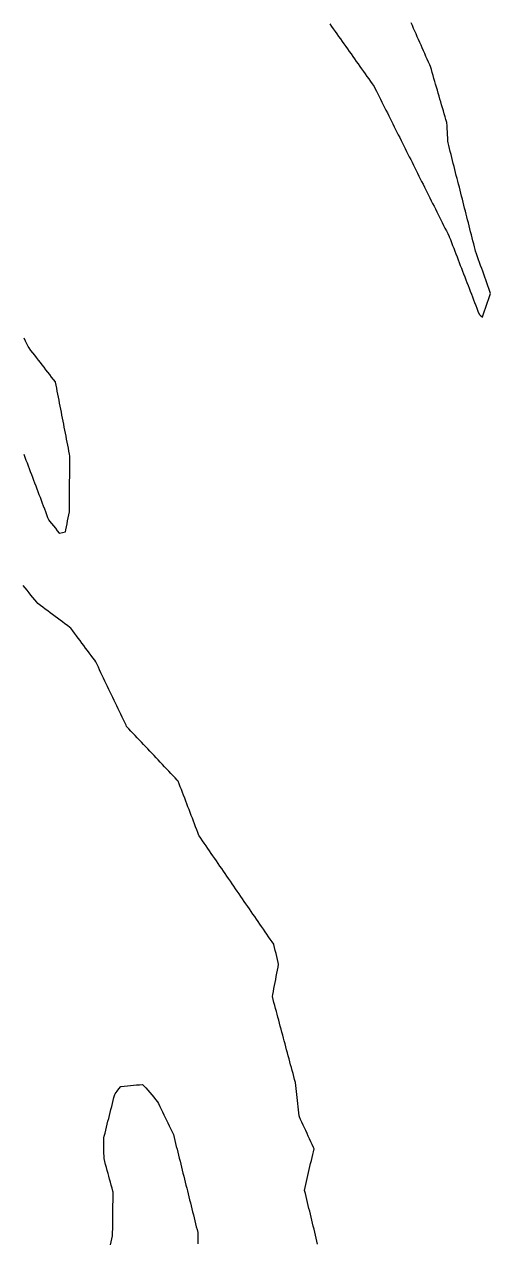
# Model space of a CAD drawing. Header units: millimetres. Extents: x 257 to 2289, y 96 to 1983.
# Drawn here: x 1985.5 to 2137.6, y 639 to 1036.4 of the extents above; entities that cross this region are included whole.
import ezdxf

# ---------------------------------------------------------------- set-up
doc = ezdxf.new("R2010")
doc.units = ezdxf.units.MM
doc.layers.add('ALL_ISLANDS', color=7, linetype='Continuous')
doc.layers.add('OUTLINE_ISLAND_01', color=7, linetype='Continuous')

msp = doc.modelspace()

# ---------------------------------------------------------------- linework, layer by layer
at = {"layer": 'ALL_ISLANDS'}
for points in [[(2085.1405, 1036.5334), (2085.7184, 1035.7173), (2086.2964, 1034.9013), (2086.8744, 1034.0852), (2087.4524, 1033.2692), (2088.0303, 1032.4531), (2088.6083, 1031.637), (2089.1863, 1030.821), (2089.7643, 1030.0049), (2090.3422, 1029.1889), (2090.9202, 1028.3728), (2091.4982, 1027.5568), (2092.0762, 1026.7407), (2092.6541, 1025.9247), (2093.2321, 1025.1086), (2093.8101, 1024.2926), (2094.3881, 1023.4765), (2094.966, 1022.6604), (2095.544, 1021.8444), (2096.122, 1021.0283), (2096.7, 1020.2123), (2097.2779, 1019.3962), (2097.8559, 1018.5802), (2098.4339, 1017.7641), (2099.0119, 1016.9481), (2099.5898, 1016.132), (2099.8956, 1015.5217), (2100.3436, 1014.6277), (2100.7916, 1013.7336), (2101.2396, 1012.8396), (2101.6876, 1011.9455), (2102.1356, 1011.0515), (2102.5836, 1010.1575), (2103.0316, 1009.2634), (2103.4796, 1008.3694), (2103.9276, 1007.4754), (2104.3755, 1006.5813), (2104.8235, 1005.6873), (2105.2715, 1004.7932), (2105.7195, 1003.8992), (2106.1675, 1003.0052), (2106.6155, 1002.1111), (2107.0635, 1001.2171), (2107.5115, 1000.323), (2107.9595, 999.429), (2108.4075, 998.535), (2108.8554, 997.6409), (2109.3034, 996.7469), (2109.7514, 995.8529), (2110.1994, 994.9588), (2110.6474, 994.0648), (2111.0954, 993.1707), (2111.5434, 992.2767), (2111.9914, 991.3827), (2112.4394, 990.4886), (2112.8874, 989.5946), (2113.3353, 988.7005), (2113.7833, 987.8065), (2114.2313, 986.9125), (2114.6793, 986.0184), (2115.1273, 985.1244), (2115.5753, 984.2304), (2116.0233, 983.3363), (2116.4713, 982.4423), (2116.9193, 981.5482), (2117.3673, 980.6542), (2117.8152, 979.7602), (2118.2632, 978.8661), (2118.7112, 977.9721), (2119.1592, 977.078), (2119.6072, 976.184), (2120.0552, 975.29), (2120.5032, 974.3959), (2120.9512, 973.5019), (2121.3992, 972.6078), (2121.8472, 971.7138), (2122.2951, 970.8198), (2122.7431, 969.9257), (2123.1911, 969.0317), (2123.6391, 968.1377), (2124.0871, 967.2436), (2124.1438, 967.0968), (2124.5039, 966.1638), (2124.864, 965.2309), (2125.2242, 964.298), (2125.5843, 963.3651), (2125.9444, 962.4322), (2126.3045, 961.4993), (2126.6646, 960.5664), (2127.0247, 959.6335), (2127.3849, 958.7006), (2127.745, 957.7677), (2128.1051, 956.8348), (2128.4652, 955.9019), (2128.8253, 954.969), (2129.1854, 954.0361), (2129.5456, 953.1031), (2129.9057, 952.1702), (2130.2658, 951.2373), (2130.6259, 950.3044), (2130.986, 949.3715), (2131.3462, 948.4386), (2131.7063, 947.5057), (2132.0664, 946.5728), (2132.4265, 945.6399), (2132.7866, 944.707), (2133.1467, 943.7741), (2133.5069, 942.8412), (2133.867, 941.9083), (2134.2435, 941.5457), (2134.9639, 940.8521), (2135.0246, 941.0275), (2135.3518, 941.9725), (2135.6789, 942.9174), (2136.0061, 943.8624), (2136.3332, 944.8074), (2136.6604, 945.7524), (2136.9875, 946.6973), (2137.3147, 947.6423), (2137.6419, 948.5873), (2137.4011, 949.2639), (2137.0659, 950.206), (2136.7307, 951.1482), (2136.3955, 952.0903), (2136.0603, 953.0324), (2135.7251, 953.9746), (2135.3899, 954.9167), (2135.0547, 955.8589), (2134.7195, 956.801), (2134.3843, 957.7432), (2134.0491, 958.6853), (2133.7139, 959.6275), (2133.3787, 960.5696), (2133.0435, 961.5118), (2132.7083, 962.4539), (2132.5952, 962.8995), (2132.3491, 963.8687), (2132.1031, 964.838), (2131.857, 965.8072), (2131.611, 966.7765), (2131.3649, 967.7457), (2131.1189, 968.715), (2130.8728, 969.6843), (2130.6268, 970.6535), (2130.3807, 971.6228), (2130.1347, 972.592), (2129.8886, 973.5613), (2129.6426, 974.5305), (2129.3965, 975.4998), (2129.1505, 976.4691), (2128.9044, 977.4383), (2128.6584, 978.4076), (2128.4123, 979.3768), (2128.1663, 980.3461), (2127.9202, 981.3153), (2127.6742, 982.2846), (2127.4281, 983.2539), (2127.182, 984.2231), (2126.936, 985.1924), (2126.6899, 986.1616), (2126.4439, 987.1309), (2126.1978, 988.1001), (2125.9518, 989.0694), (2125.7057, 990.0387), (2125.4597, 991.0079), (2125.2136, 991.9772), (2124.9676, 992.9464), (2124.7215, 993.9157), (2124.4755, 994.8849), (2124.2294, 995.8542), (2123.9834, 996.8235), (2123.7373, 997.7927), (2123.705, 998.3341), (2123.6453, 999.3323), (2123.5856, 1000.3305), (2123.5259, 1001.3287), (2123.4662, 1002.3269), (2123.4065, 1003.3251), (2123.3468, 1004.3234), (2123.3382, 1004.3528), (2123.0578, 1005.3127), (2122.7775, 1006.2726), (2122.4972, 1007.2325), (2122.2169, 1008.1924), (2121.9366, 1009.1523), (2121.6563, 1010.1122), (2121.3759, 1011.0721), (2121.0956, 1012.032), (2120.8153, 1012.992), (2120.535, 1013.9519), (2120.2547, 1014.9118), (2119.9744, 1015.8717), (2119.694, 1016.8316), (2119.4137, 1017.7915), (2119.1334, 1018.7514), (2118.8531, 1019.7113), (2118.5728, 1020.6712), (2118.2925, 1021.6311), (2118.0121, 1022.591), (2117.7496, 1023.1849), (2117.3453, 1024.0995), (2116.941, 1025.0141), (2116.5367, 1025.9287), (2116.1324, 1026.8433), (2115.728, 1027.758), (2115.3237, 1028.6726), (2114.9194, 1029.5872), (2114.5151, 1030.5018), (2114.1108, 1031.4164), (2113.7065, 1032.3311), (2113.3021, 1033.2457), (2112.8978, 1034.1603), (2112.4935, 1035.0749), (2112.0892, 1035.9895), (2111.6849, 1036.9041)], [(1985.2803, 896.1666), (1985.6338, 895.2312), (1985.9874, 894.2958), (1986.3409, 893.3604), (1986.6944, 892.4249), (1987.048, 891.4895), (1987.4015, 890.5541), (1987.755, 889.6187), (1988.1086, 888.6833), (1988.4621, 887.7478), (1988.8156, 886.8124), (1989.1692, 885.877), (1989.5227, 884.9416), (1989.8762, 884.0061), (1990.2298, 883.0707), (1990.5833, 882.1353), (1990.9368, 881.1999), (1991.2904, 880.2645), (1991.6439, 879.329), (1991.9974, 878.3936), (1992.351, 877.4582), (1992.7045, 876.5228), (1993.058, 875.5873), (1993.4116, 874.6519), (1993.6783, 874.3299), (1994.3163, 873.5598), (1994.9543, 872.7898), (1995.5922, 872.0197), (1996.2302, 871.2496), (1996.8682, 870.4796), (1996.9077, 870.4871), (1997.8901, 870.6743), (1998.8724, 870.8615), (1999.0088, 871.5552), (1999.2017, 872.5365), (1999.3945, 873.5177), (1999.5874, 874.4989), (1999.7803, 875.4801), (1999.9732, 876.4613), (2000.1661, 877.4426), (2000.1672, 877.5617), (2000.1764, 878.5616), (2000.1856, 879.5616), (2000.1947, 880.5616), (2000.2039, 881.5615), (2000.2131, 882.5615), (2000.2223, 883.5614), (2000.2315, 884.5614), (2000.2407, 885.5613), (2000.2498, 886.5613), (2000.259, 887.5613), (2000.2682, 888.5612), (2000.2774, 889.5612), (2000.2866, 890.5611), (2000.2958, 891.5611), (2000.3049, 892.5611), (2000.3141, 893.561), (2000.3233, 894.561), (2000.3325, 895.5609), (2000.2148, 896.167), (2000.0243, 897.1487), (1999.8337, 898.1303), (1999.6431, 899.112), (1999.4525, 900.0937), (1999.2619, 901.0754), (1999.0714, 902.057), (1998.8808, 903.0387), (1998.6902, 904.0204), (1998.4996, 905.002), (1998.3091, 905.9837), (1998.1185, 906.9654), (1997.9279, 907.9471), (1997.7373, 908.9287), (1997.5468, 909.9104), (1997.3562, 910.8921), (1997.1656, 911.8738), (1996.975, 912.8554), (1996.7845, 913.8371), (1996.5939, 914.8188), (1996.4033, 915.8004), (1996.2127, 916.7821), (1996.0222, 917.7638), (1995.8316, 918.7455), (1995.641, 919.7271), (1995.5949, 919.7866), (1994.9821, 920.5768), (1994.3692, 921.3671), (1993.7564, 922.1573), (1993.1436, 922.9475), (1992.5308, 923.7377), (1991.9179, 924.5279), (1991.3051, 925.3181), (1990.6923, 926.1084), (1990.0795, 926.8986), (1989.4666, 927.6888), (1988.8538, 928.479), (1988.241, 929.2692), (1987.6282, 930.0595), (1987.0153, 930.8497), (1986.7696, 931.3251), (1986.3104, 932.2135), (1985.8512, 933.1018), (1985.392, 933.9901)], [(2081.1751, 638.5635), (2080.9396, 639.5353), (2080.7041, 640.5072), (2080.4686, 641.4791), (2080.2331, 642.451), (2079.9976, 643.4228), (2079.7621, 644.3947), (2079.5266, 645.3666), (2079.2911, 646.3385), (2079.0556, 647.3103), (2078.8201, 648.2822), (2078.5846, 649.2541), (2078.3491, 650.226), (2078.1136, 651.1978), (2077.8781, 652.1697), (2077.6426, 653.1416), (2077.4071, 654.1135), (2077.1716, 655.0854), (2076.9361, 656.0572), (2077.1497, 657.0052), (2077.3695, 657.9808), (2077.5893, 658.9563), (2077.809, 659.9319), (2078.0288, 660.9074), (2078.2486, 661.883), (2078.4684, 662.8585), (2078.6882, 663.8341), (2078.908, 664.8096), (2079.1277, 665.7852), (2079.3475, 666.7607), (2079.5673, 667.7363), (2079.7871, 668.7118), (2080.0069, 669.6874), (2079.8062, 670.1241), (2079.3889, 671.0329), (2078.9715, 671.9416), (2078.5541, 672.8503), (2078.1367, 673.7591), (2077.7194, 674.6678), (2077.302, 675.5766), (2076.8846, 676.4853), (2076.4673, 677.394), (2076.0499, 678.3028), (2075.6325, 679.2115), (2075.2151, 680.1202), (2075.1829, 680.3967), (2075.0672, 681.39), (2074.9515, 682.3833), (2074.8358, 683.3766), (2074.7201, 684.3699), (2074.6044, 685.3632), (2074.4887, 686.3564), (2074.373, 687.3497), (2074.2573, 688.343), (2074.1416, 689.3363), (2074.0259, 690.3296), (2073.9102, 691.3229), (2073.6608, 692.2546), (2073.4022, 693.2206), (2073.1436, 694.1866), (2072.8851, 695.1526), (2072.6265, 696.1186), (2072.3679, 697.0846), (2072.1094, 698.0506), (2071.8508, 699.0166), (2071.5922, 699.9826), (2071.3337, 700.9486), (2071.0751, 701.9146), (2070.8165, 702.8806), (2070.558, 703.8466), (2070.2994, 704.8126), (2070.0408, 705.7786), (2069.7823, 706.7446), (2069.5237, 707.7105), (2069.2651, 708.6765), (2069.0066, 709.6425), (2068.748, 710.6085), (2068.4894, 711.5745), (2068.2309, 712.5405), (2067.9723, 713.5065), (2067.7137, 714.4725), (2067.4552, 715.4385), (2067.1966, 716.4045), (2066.938, 717.3705), (2066.6795, 718.3365), (2066.4209, 719.3025), (2066.5576, 720.0054), (2066.7484, 720.987), (2066.9392, 721.9686), (2067.13, 722.9503), (2067.3208, 723.9319), (2067.5116, 724.9135), (2067.7024, 725.8952), (2067.8932, 726.8768), (2068.084, 727.8584), (2068.2749, 728.84), (2068.4657, 729.8217), (2068.3118, 730.46), (2068.0774, 731.4321), (2067.843, 732.4042), (2067.6086, 733.3764), (2067.3742, 734.3485), (2067.1398, 735.3207), (2066.9055, 736.2928), (2066.8754, 736.3365), (2066.3084, 737.1602), (2065.7414, 737.9839), (2065.1744, 738.8077), (2064.6074, 739.6314), (2064.0404, 740.4551), (2063.4734, 741.2788), (2062.9065, 742.1025), (2062.3395, 742.9263), (2061.7725, 743.75), (2061.2055, 744.5737), (2060.6385, 745.3974), (2060.0715, 746.2212), (2059.5045, 747.0449), (2058.9375, 747.8686), (2058.3705, 748.6923), (2057.8035, 749.516), (2057.2365, 750.3398), (2056.6695, 751.1635), (2056.1025, 751.9872), (2055.5355, 752.8109), (2054.9685, 753.6347), (2054.4016, 754.4584), (2053.8346, 755.2821), (2053.2676, 756.1058), (2052.7006, 756.9295), (2052.1336, 757.7533), (2051.5666, 758.577), (2050.9996, 759.4007), (2050.4326, 760.2244), (2049.8656, 761.0482), (2049.2986, 761.8719), (2048.7316, 762.6956), (2048.1646, 763.5193), (2047.5976, 764.343), (2047.0306, 765.1668), (2046.4636, 765.9905), (2045.8967, 766.8142), (2045.3297, 767.6379), (2044.7627, 768.4617), (2044.1957, 769.2854), (2043.6287, 770.1091), (2043.0617, 770.9328), (2042.4947, 771.7565), (2042.454, 771.8625), (2042.0955, 772.796), (2041.737, 773.7295), (2041.3785, 774.6631), (2041.02, 775.5966), (2040.6615, 776.5301), (2040.303, 777.4636), (2039.9445, 778.3972), (2039.586, 779.3307), (2039.2275, 780.2642), (2038.869, 781.1978), (2038.5105, 782.1313), (2038.152, 783.0648), (2037.7935, 783.9983), (2037.435, 784.9319), (2037.0765, 785.8654), (2036.718, 786.7989), (2036.3595, 787.7325), (2036.001, 788.666), (2035.6425, 789.5995), (2035.3411, 789.9184), (2034.6542, 790.6451), (2033.9672, 791.3718), (2033.2803, 792.0986), (2032.5934, 792.8253), (2031.9065, 793.552), (2031.2195, 794.2788), (2030.5326, 795.0055), (2029.8457, 795.7322), (2029.1588, 796.459), (2028.4718, 797.1857), (2027.7849, 797.9124), (2027.098, 798.6391), (2026.4111, 799.3659), (2025.7241, 800.0926), (2025.0372, 800.8193), (2024.3503, 801.5461), (2023.6634, 802.2728), (2022.9765, 802.9995), (2022.2895, 803.7262), (2021.6026, 804.453), (2020.9157, 805.1797), (2020.2288, 805.9064), (2019.5418, 806.6332), (2018.8549, 807.3599), (2018.6615, 807.7653), (2018.2309, 808.6679), (2017.8003, 809.5704), (2017.3696, 810.4729), (2016.939, 811.3755), (2016.5084, 812.278), (2016.0778, 813.1806), (2015.6472, 814.0831), (2015.2166, 814.9856), (2014.786, 815.8882), (2014.3554, 816.7907), (2013.9248, 817.6933), (2013.4942, 818.5958), (2013.0636, 819.4983), (2012.633, 820.4009), (2012.2024, 821.3034), (2011.7717, 822.206), (2011.3411, 823.1085), (2010.9105, 824.011), (2010.4799, 824.9136), (2010.0493, 825.8161), (2009.6187, 826.7187), (2009.1881, 827.6212), (2008.7575, 828.5237), (2008.4254, 828.9701), (2007.8285, 829.7723), (2007.2315, 830.5746), (2006.6346, 831.3769), (2006.0376, 832.1792), (2005.4407, 832.9815), (2004.8438, 833.7838), (2004.2468, 834.586), (2003.6499, 835.3883), (2003.0529, 836.1906), (2002.456, 836.9929), (2001.859, 837.7952), (2001.2621, 838.5975), (2000.6652, 839.3998), (2000.3067, 839.6695), (1999.5077, 840.2707), (1998.7086, 840.872), (1997.9096, 841.4733), (1997.1105, 842.0745), (1996.3115, 842.6758), (1995.5124, 843.2771), (1994.7134, 843.8783), (1993.9143, 844.4796), (1993.1153, 845.0809), (1992.3162, 845.6821), (1991.5172, 846.2834), (1990.7182, 846.8847), (1989.9191, 847.486), (1989.5478, 847.9356), (1988.9111, 848.7068), (1988.2744, 849.4779), (1987.6377, 850.249), (1987.001, 851.0201), (1986.3644, 851.7912), (1985.7277, 852.5623), (1985.091, 853.3335)], [(2013.6139, 638.3064), (2013.8349, 639.2817), (2014.0559, 640.2569), (2014.2769, 641.2322), (2014.2796, 641.4702), (2014.291, 642.4701), (2014.3023, 643.4701), (2014.3136, 644.47), (2014.325, 645.4699), (2014.3363, 646.4699), (2014.3477, 647.4698), (2014.359, 648.4698), (2014.3703, 649.4697), (2014.3817, 650.4696), (2014.393, 651.4696), (2014.4044, 652.4695), (2014.4157, 653.4694), (2014.427, 654.4694), (2014.4384, 655.4693), (2014.3383, 655.8407), (2014.0782, 656.8062), (2013.8181, 657.7718), (2013.5579, 658.7374), (2013.2978, 659.703), (2013.0377, 660.6685), (2012.7776, 661.6341), (2012.5174, 662.5997), (2012.2573, 663.5653), (2011.9972, 664.5308), (2011.7371, 665.4964), (2011.4769, 666.462), (2011.471, 667.25), (2011.4634, 668.25), (2011.4558, 669.2499), (2011.4482, 670.2499), (2011.4406, 671.2499), (2011.433, 672.2499), (2011.4254, 673.2498), (2011.5537, 673.7625), (2011.7965, 674.7326), (2012.0394, 675.7027), (2012.2822, 676.6727), (2012.525, 677.6428), (2012.7678, 678.6129), (2013.0106, 679.5829), (2013.2535, 680.553), (2013.4963, 681.5231), (2013.7391, 682.4932), (2013.9819, 683.4632), (2014.2247, 684.4333), (2014.4676, 685.4034), (2014.7104, 686.3734), (2014.9532, 687.3435), (2015.1484, 687.6029), (2015.7497, 688.4019), (2016.351, 689.2009), (2016.9523, 690), (2017.0929, 690.0127), (2018.0888, 690.103), (2019.0847, 690.1933), (2020.0807, 690.2835), (2021.0766, 690.3738), (2022.0725, 690.4641), (2023.0684, 690.5543), (2024.0643, 690.6446), (2024.4158, 690.2357), (2025.0677, 689.4774), (2025.7195, 688.7191), (2026.3714, 687.9607), (2027.0233, 687.2024), (2027.6751, 686.4441), (2028.327, 685.6857), (2028.9789, 684.9274), (2029.2502, 684.3699), (2029.6879, 683.4708), (2030.1256, 682.5716), (2030.5632, 681.6725), (2031.0009, 680.7734), (2031.4386, 679.8742), (2031.8762, 678.9751), (2032.3139, 678.0759), (2032.7516, 677.1768), (2033.1892, 676.2777), (2033.6269, 675.3785), (2034.0646, 674.4794), (2034.1025, 674.3272), (2034.3442, 673.3568), (2034.5859, 672.3865), (2034.8275, 671.4161), (2035.0692, 670.4457), (2035.3109, 669.4754), (2035.5526, 668.505), (2035.7942, 667.5347), (2036.0359, 666.5643), (2036.2776, 665.594), (2036.5193, 664.6236), (2036.7609, 663.6532), (2037.0026, 662.6829), (2037.2443, 661.7125), (2037.486, 660.7422), (2037.7276, 659.7718), (2037.9693, 658.8015), (2038.211, 657.8311), (2038.4527, 656.8607), (2038.6944, 655.8904), (2038.936, 654.92), (2039.1777, 653.9497), (2039.4194, 652.9793), (2039.6611, 652.009), (2039.9027, 651.0386), (2040.1444, 650.0683), (2040.3861, 649.0979), (2040.6278, 648.1275), (2040.8694, 647.1572), (2041.1111, 646.1868), (2041.3528, 645.2165), (2041.5945, 644.2461), (2041.8362, 643.2758), (2042.0778, 642.3054), (2042.0726, 641.6456), (2042.0648, 640.6456), (2042.0569, 639.6456), (2042.0491, 638.6457)]]:
    msp.add_lwpolyline(points, dxfattribs=at)
at = {"layer": 'OUTLINE_ISLAND_01'}
for points in [[(2085.1405, 1036.5334), (2085.7184, 1035.7173), (2086.2964, 1034.9013), (2086.8744, 1034.0852), (2087.4524, 1033.2692), (2088.0303, 1032.4531), (2088.6083, 1031.637), (2089.1863, 1030.821), (2089.7643, 1030.0049), (2090.3422, 1029.1889), (2090.9202, 1028.3728), (2091.4982, 1027.5568), (2092.0762, 1026.7407), (2092.6541, 1025.9247), (2093.2321, 1025.1086), (2093.8101, 1024.2926), (2094.3881, 1023.4765), (2094.966, 1022.6604), (2095.544, 1021.8444), (2096.122, 1021.0283), (2096.7, 1020.2123), (2097.2779, 1019.3962), (2097.8559, 1018.5802), (2098.4339, 1017.7641), (2099.0119, 1016.9481), (2099.5898, 1016.132), (2099.8956, 1015.5217), (2100.3436, 1014.6277), (2100.7916, 1013.7336), (2101.2396, 1012.8396), (2101.6876, 1011.9455), (2102.1356, 1011.0515), (2102.5836, 1010.1575), (2103.0316, 1009.2634), (2103.4796, 1008.3694), (2103.9276, 1007.4754), (2104.3755, 1006.5813), (2104.8235, 1005.6873), (2105.2715, 1004.7932), (2105.7195, 1003.8992), (2106.1675, 1003.0052), (2106.6155, 1002.1111), (2107.0635, 1001.2171), (2107.5115, 1000.323), (2107.9595, 999.429), (2108.4075, 998.535), (2108.8554, 997.6409), (2109.3034, 996.7469), (2109.7514, 995.8529), (2110.1994, 994.9588), (2110.6474, 994.0648), (2111.0954, 993.1707), (2111.5434, 992.2767), (2111.9914, 991.3827), (2112.4394, 990.4886), (2112.8874, 989.5946), (2113.3353, 988.7005), (2113.7833, 987.8065), (2114.2313, 986.9125), (2114.6793, 986.0184), (2115.1273, 985.1244), (2115.5753, 984.2304), (2116.0233, 983.3363), (2116.4713, 982.4423), (2116.9193, 981.5482), (2117.3673, 980.6542), (2117.8152, 979.7602), (2118.2632, 978.8661), (2118.7112, 977.9721), (2119.1592, 977.078), (2119.6072, 976.184), (2120.0552, 975.29), (2120.5032, 974.3959), (2120.9512, 973.5019), (2121.3992, 972.6078), (2121.8472, 971.7138), (2122.2951, 970.8198), (2122.7431, 969.9257), (2123.1911, 969.0317), (2123.6391, 968.1377), (2124.0871, 967.2436), (2124.1438, 967.0968), (2124.5039, 966.1638), (2124.864, 965.2309), (2125.2242, 964.298), (2125.5843, 963.3651), (2125.9444, 962.4322), (2126.3045, 961.4993), (2126.6646, 960.5664), (2127.0247, 959.6335), (2127.3849, 958.7006), (2127.745, 957.7677), (2128.1051, 956.8348), (2128.4652, 955.9019), (2128.8253, 954.969), (2129.1854, 954.0361), (2129.5456, 953.1031), (2129.9057, 952.1702), (2130.2658, 951.2373), (2130.6259, 950.3044), (2130.986, 949.3715), (2131.3462, 948.4386), (2131.7063, 947.5057), (2132.0664, 946.5728), (2132.4265, 945.6399), (2132.7866, 944.707), (2133.1467, 943.7741), (2133.5069, 942.8412), (2133.867, 941.9083), (2134.2435, 941.5457), (2134.9639, 940.8521), (2135.0246, 941.0275), (2135.3518, 941.9725), (2135.6789, 942.9174), (2136.0061, 943.8624), (2136.3332, 944.8074), (2136.6604, 945.7524), (2136.9875, 946.6973), (2137.3147, 947.6423), (2137.6419, 948.5873), (2137.4011, 949.2639), (2137.0659, 950.206), (2136.7307, 951.1482), (2136.3955, 952.0903), (2136.0603, 953.0324), (2135.7251, 953.9746), (2135.3899, 954.9167), (2135.0547, 955.8589), (2134.7195, 956.801), (2134.3843, 957.7432), (2134.0491, 958.6853), (2133.7139, 959.6275), (2133.3787, 960.5696), (2133.0435, 961.5118), (2132.7083, 962.4539), (2132.5952, 962.8995), (2132.3491, 963.8687), (2132.1031, 964.838), (2131.857, 965.8072), (2131.611, 966.7765), (2131.3649, 967.7457), (2131.1189, 968.715), (2130.8728, 969.6843), (2130.6268, 970.6535), (2130.3807, 971.6228), (2130.1347, 972.592), (2129.8886, 973.5613), (2129.6426, 974.5305), (2129.3965, 975.4998), (2129.1505, 976.4691), (2128.9044, 977.4383), (2128.6584, 978.4076), (2128.4123, 979.3768), (2128.1663, 980.3461), (2127.9202, 981.3153), (2127.6742, 982.2846), (2127.4281, 983.2539), (2127.182, 984.2231), (2126.936, 985.1924), (2126.6899, 986.1616), (2126.4439, 987.1309), (2126.1978, 988.1001), (2125.9518, 989.0694), (2125.7057, 990.0387), (2125.4597, 991.0079), (2125.2136, 991.9772), (2124.9676, 992.9464), (2124.7215, 993.9157), (2124.4755, 994.8849), (2124.2294, 995.8542), (2123.9834, 996.8235), (2123.7373, 997.7927), (2123.705, 998.3341), (2123.6453, 999.3323), (2123.5856, 1000.3305), (2123.5259, 1001.3287), (2123.4662, 1002.3269), (2123.4065, 1003.3251), (2123.3468, 1004.3234), (2123.3382, 1004.3528), (2123.0578, 1005.3127), (2122.7775, 1006.2726), (2122.4972, 1007.2325), (2122.2169, 1008.1924), (2121.9366, 1009.1523), (2121.6563, 1010.1122), (2121.3759, 1011.0721), (2121.0956, 1012.032), (2120.8153, 1012.992), (2120.535, 1013.9519), (2120.2547, 1014.9118), (2119.9744, 1015.8717), (2119.694, 1016.8316), (2119.4137, 1017.7915), (2119.1334, 1018.7514), (2118.8531, 1019.7113), (2118.5728, 1020.6712), (2118.2925, 1021.6311), (2118.0121, 1022.591), (2117.7496, 1023.1849), (2117.3453, 1024.0995), (2116.941, 1025.0141), (2116.5367, 1025.9287), (2116.1324, 1026.8433), (2115.728, 1027.758), (2115.3237, 1028.6726), (2114.9194, 1029.5872), (2114.5151, 1030.5018), (2114.1108, 1031.4164), (2113.7065, 1032.3311), (2113.3021, 1033.2457), (2112.8978, 1034.1603), (2112.4935, 1035.0749), (2112.0892, 1035.9895), (2111.6849, 1036.9041)], [(1985.2803, 896.1666), (1985.6338, 895.2312), (1985.9874, 894.2958), (1986.3409, 893.3604), (1986.6944, 892.4249), (1987.048, 891.4895), (1987.4015, 890.5541), (1987.755, 889.6187), (1988.1086, 888.6833), (1988.4621, 887.7478), (1988.8156, 886.8124), (1989.1692, 885.877), (1989.5227, 884.9416), (1989.8762, 884.0061), (1990.2298, 883.0707), (1990.5833, 882.1353), (1990.9368, 881.1999), (1991.2904, 880.2645), (1991.6439, 879.329), (1991.9974, 878.3936), (1992.351, 877.4582), (1992.7045, 876.5228), (1993.058, 875.5873), (1993.4116, 874.6519), (1993.6783, 874.3299), (1994.3163, 873.5598), (1994.9543, 872.7898), (1995.5922, 872.0197), (1996.2302, 871.2496), (1996.8682, 870.4796), (1996.9077, 870.4871), (1997.8901, 870.6743), (1998.8724, 870.8615), (1999.0088, 871.5552), (1999.2017, 872.5365), (1999.3945, 873.5177), (1999.5874, 874.4989), (1999.7803, 875.4801), (1999.9732, 876.4613), (2000.1661, 877.4426), (2000.1672, 877.5617), (2000.1764, 878.5616), (2000.1856, 879.5616), (2000.1947, 880.5616), (2000.2039, 881.5615), (2000.2131, 882.5615), (2000.2223, 883.5614), (2000.2315, 884.5614), (2000.2407, 885.5613), (2000.2498, 886.5613), (2000.259, 887.5613), (2000.2682, 888.5612), (2000.2774, 889.5612), (2000.2866, 890.5611), (2000.2958, 891.5611), (2000.3049, 892.5611), (2000.3141, 893.561), (2000.3233, 894.561), (2000.3325, 895.5609), (2000.2148, 896.167), (2000.0243, 897.1487), (1999.8337, 898.1303), (1999.6431, 899.112), (1999.4525, 900.0937), (1999.2619, 901.0754), (1999.0714, 902.057), (1998.8808, 903.0387), (1998.6902, 904.0204), (1998.4996, 905.002), (1998.3091, 905.9837), (1998.1185, 906.9654), (1997.9279, 907.9471), (1997.7373, 908.9287), (1997.5468, 909.9104), (1997.3562, 910.8921), (1997.1656, 911.8738), (1996.975, 912.8554), (1996.7845, 913.8371), (1996.5939, 914.8188), (1996.4033, 915.8004), (1996.2127, 916.7821), (1996.0222, 917.7638), (1995.8316, 918.7455), (1995.641, 919.7271), (1995.5949, 919.7866), (1994.9821, 920.5768), (1994.3692, 921.3671), (1993.7564, 922.1573), (1993.1436, 922.9475), (1992.5308, 923.7377), (1991.9179, 924.5279), (1991.3051, 925.3181), (1990.6923, 926.1084), (1990.0795, 926.8986), (1989.4666, 927.6888), (1988.8538, 928.479), (1988.241, 929.2692), (1987.6282, 930.0595), (1987.0153, 930.8497), (1986.7696, 931.3251), (1986.3104, 932.2135), (1985.8512, 933.1018), (1985.392, 933.9901)], [(2081.1751, 638.5635), (2080.9396, 639.5353), (2080.7041, 640.5072), (2080.4686, 641.4791), (2080.2331, 642.451), (2079.9976, 643.4228), (2079.7621, 644.3947), (2079.5266, 645.3666), (2079.2911, 646.3385), (2079.0556, 647.3103), (2078.8201, 648.2822), (2078.5846, 649.2541), (2078.3491, 650.226), (2078.1136, 651.1978), (2077.8781, 652.1697), (2077.6426, 653.1416), (2077.4071, 654.1135), (2077.1716, 655.0854), (2076.9361, 656.0572), (2077.1497, 657.0052), (2077.3695, 657.9808), (2077.5893, 658.9563), (2077.809, 659.9319), (2078.0288, 660.9074), (2078.2486, 661.883), (2078.4684, 662.8585), (2078.6882, 663.8341), (2078.908, 664.8096), (2079.1277, 665.7852), (2079.3475, 666.7607), (2079.5673, 667.7363), (2079.7871, 668.7118), (2080.0069, 669.6874), (2079.8062, 670.1241), (2079.3889, 671.0329), (2078.9715, 671.9416), (2078.5541, 672.8503), (2078.1367, 673.7591), (2077.7194, 674.6678), (2077.302, 675.5766), (2076.8846, 676.4853), (2076.4673, 677.394), (2076.0499, 678.3028), (2075.6325, 679.2115), (2075.2151, 680.1202), (2075.1829, 680.3967), (2075.0672, 681.39), (2074.9515, 682.3833), (2074.8358, 683.3766), (2074.7201, 684.3699), (2074.6044, 685.3632), (2074.4887, 686.3564), (2074.373, 687.3497), (2074.2573, 688.343), (2074.1416, 689.3363), (2074.0259, 690.3296), (2073.9102, 691.3229), (2073.6608, 692.2546), (2073.4022, 693.2206), (2073.1436, 694.1866), (2072.8851, 695.1526), (2072.6265, 696.1186), (2072.3679, 697.0846), (2072.1094, 698.0506), (2071.8508, 699.0166), (2071.5922, 699.9826), (2071.3337, 700.9486), (2071.0751, 701.9146), (2070.8165, 702.8806), (2070.558, 703.8466), (2070.2994, 704.8126), (2070.0408, 705.7786), (2069.7823, 706.7446), (2069.5237, 707.7105), (2069.2651, 708.6765), (2069.0066, 709.6425), (2068.748, 710.6085), (2068.4894, 711.5745), (2068.2309, 712.5405), (2067.9723, 713.5065), (2067.7137, 714.4725), (2067.4552, 715.4385), (2067.1966, 716.4045), (2066.938, 717.3705), (2066.6795, 718.3365), (2066.4209, 719.3025), (2066.5576, 720.0054), (2066.7484, 720.987), (2066.9392, 721.9686), (2067.13, 722.9503), (2067.3208, 723.9319), (2067.5116, 724.9135), (2067.7024, 725.8952), (2067.8932, 726.8768), (2068.084, 727.8584), (2068.2749, 728.84), (2068.4657, 729.8217), (2068.3118, 730.46), (2068.0774, 731.4321), (2067.843, 732.4042), (2067.6086, 733.3764), (2067.3742, 734.3485), (2067.1398, 735.3207), (2066.9055, 736.2928), (2066.8754, 736.3365), (2066.3084, 737.1602), (2065.7414, 737.9839), (2065.1744, 738.8077), (2064.6074, 739.6314), (2064.0404, 740.4551), (2063.4734, 741.2788), (2062.9065, 742.1025), (2062.3395, 742.9263), (2061.7725, 743.75), (2061.2055, 744.5737), (2060.6385, 745.3974), (2060.0715, 746.2212), (2059.5045, 747.0449), (2058.9375, 747.8686), (2058.3705, 748.6923), (2057.8035, 749.516), (2057.2365, 750.3398), (2056.6695, 751.1635), (2056.1025, 751.9872), (2055.5355, 752.8109), (2054.9685, 753.6347), (2054.4016, 754.4584), (2053.8346, 755.2821), (2053.2676, 756.1058), (2052.7006, 756.9295), (2052.1336, 757.7533), (2051.5666, 758.577), (2050.9996, 759.4007), (2050.4326, 760.2244), (2049.8656, 761.0482), (2049.2986, 761.8719), (2048.7316, 762.6956), (2048.1646, 763.5193), (2047.5976, 764.343), (2047.0306, 765.1668), (2046.4636, 765.9905), (2045.8967, 766.8142), (2045.3297, 767.6379), (2044.7627, 768.4617), (2044.1957, 769.2854), (2043.6287, 770.1091), (2043.0617, 770.9328), (2042.4947, 771.7565), (2042.454, 771.8625), (2042.0955, 772.796), (2041.737, 773.7295), (2041.3785, 774.6631), (2041.02, 775.5966), (2040.6615, 776.5301), (2040.303, 777.4636), (2039.9445, 778.3972), (2039.586, 779.3307), (2039.2275, 780.2642), (2038.869, 781.1978), (2038.5105, 782.1313), (2038.152, 783.0648), (2037.7935, 783.9983), (2037.435, 784.9319), (2037.0765, 785.8654), (2036.718, 786.7989), (2036.3595, 787.7325), (2036.001, 788.666), (2035.6425, 789.5995), (2035.3411, 789.9184), (2034.6542, 790.6451), (2033.9672, 791.3718), (2033.2803, 792.0986), (2032.5934, 792.8253), (2031.9065, 793.552), (2031.2195, 794.2788), (2030.5326, 795.0055), (2029.8457, 795.7322), (2029.1588, 796.459), (2028.4718, 797.1857), (2027.7849, 797.9124), (2027.098, 798.6391), (2026.4111, 799.3659), (2025.7241, 800.0926), (2025.0372, 800.8193), (2024.3503, 801.5461), (2023.6634, 802.2728), (2022.9765, 802.9995), (2022.2895, 803.7262), (2021.6026, 804.453), (2020.9157, 805.1797), (2020.2288, 805.9064), (2019.5418, 806.6332), (2018.8549, 807.3599), (2018.6615, 807.7653), (2018.2309, 808.6679), (2017.8003, 809.5704), (2017.3696, 810.4729), (2016.939, 811.3755), (2016.5084, 812.278), (2016.0778, 813.1806), (2015.6472, 814.0831), (2015.2166, 814.9856), (2014.786, 815.8882), (2014.3554, 816.7907), (2013.9248, 817.6933), (2013.4942, 818.5958), (2013.0636, 819.4983), (2012.633, 820.4009), (2012.2024, 821.3034), (2011.7717, 822.206), (2011.3411, 823.1085), (2010.9105, 824.011), (2010.4799, 824.9136), (2010.0493, 825.8161), (2009.6187, 826.7187), (2009.1881, 827.6212), (2008.7575, 828.5237), (2008.4254, 828.9701), (2007.8285, 829.7723), (2007.2315, 830.5746), (2006.6346, 831.3769), (2006.0376, 832.1792), (2005.4407, 832.9815), (2004.8438, 833.7838), (2004.2468, 834.586), (2003.6499, 835.3883), (2003.0529, 836.1906), (2002.456, 836.9929), (2001.859, 837.7952), (2001.2621, 838.5975), (2000.6652, 839.3998), (2000.3067, 839.6695), (1999.5077, 840.2707), (1998.7086, 840.872), (1997.9096, 841.4733), (1997.1105, 842.0745), (1996.3115, 842.6758), (1995.5124, 843.2771), (1994.7134, 843.8783), (1993.9143, 844.4796), (1993.1153, 845.0809), (1992.3162, 845.6821), (1991.5172, 846.2834), (1990.7182, 846.8847), (1989.9191, 847.486), (1989.5478, 847.9356), (1988.9111, 848.7068), (1988.2744, 849.4779), (1987.6377, 850.249), (1987.001, 851.0201), (1986.3644, 851.7912), (1985.7277, 852.5623), (1985.091, 853.3335)], [(2013.6139, 638.3064), (2013.8349, 639.2817), (2014.0559, 640.2569), (2014.2769, 641.2322), (2014.2796, 641.4702), (2014.291, 642.4701), (2014.3023, 643.4701), (2014.3136, 644.47), (2014.325, 645.4699), (2014.3363, 646.4699), (2014.3477, 647.4698), (2014.359, 648.4698), (2014.3703, 649.4697), (2014.3817, 650.4696), (2014.393, 651.4696), (2014.4044, 652.4695), (2014.4157, 653.4694), (2014.427, 654.4694), (2014.4384, 655.4693), (2014.3383, 655.8407), (2014.0782, 656.8062), (2013.8181, 657.7718), (2013.5579, 658.7374), (2013.2978, 659.703), (2013.0377, 660.6685), (2012.7776, 661.6341), (2012.5174, 662.5997), (2012.2573, 663.5653), (2011.9972, 664.5308), (2011.7371, 665.4964), (2011.4769, 666.462), (2011.471, 667.25), (2011.4634, 668.25), (2011.4558, 669.2499), (2011.4482, 670.2499), (2011.4406, 671.2499), (2011.433, 672.2499), (2011.4254, 673.2498), (2011.5537, 673.7625), (2011.7965, 674.7326), (2012.0394, 675.7027), (2012.2822, 676.6727), (2012.525, 677.6428), (2012.7678, 678.6129), (2013.0106, 679.5829), (2013.2535, 680.553), (2013.4963, 681.5231), (2013.7391, 682.4932), (2013.9819, 683.4632), (2014.2247, 684.4333), (2014.4676, 685.4034), (2014.7104, 686.3734), (2014.9532, 687.3435), (2015.1484, 687.6029), (2015.7497, 688.4019), (2016.351, 689.2009), (2016.9523, 690), (2017.0929, 690.0127), (2018.0888, 690.103), (2019.0847, 690.1933), (2020.0807, 690.2835), (2021.0766, 690.3738), (2022.0725, 690.4641), (2023.0684, 690.5543), (2024.0643, 690.6446), (2024.4158, 690.2357), (2025.0677, 689.4774), (2025.7195, 688.7191), (2026.3714, 687.9607), (2027.0233, 687.2024), (2027.6751, 686.4441), (2028.327, 685.6857), (2028.9789, 684.9274), (2029.2502, 684.3699), (2029.6879, 683.4708), (2030.1256, 682.5716), (2030.5632, 681.6725), (2031.0009, 680.7734), (2031.4386, 679.8742), (2031.8762, 678.9751), (2032.3139, 678.0759), (2032.7516, 677.1768), (2033.1892, 676.2777), (2033.6269, 675.3785), (2034.0646, 674.4794), (2034.1025, 674.3272), (2034.3442, 673.3568), (2034.5859, 672.3865), (2034.8275, 671.4161), (2035.0692, 670.4457), (2035.3109, 669.4754), (2035.5526, 668.505), (2035.7942, 667.5347), (2036.0359, 666.5643), (2036.2776, 665.594), (2036.5193, 664.6236), (2036.7609, 663.6532), (2037.0026, 662.6829), (2037.2443, 661.7125), (2037.486, 660.7422), (2037.7276, 659.7718), (2037.9693, 658.8015), (2038.211, 657.8311), (2038.4527, 656.8607), (2038.6944, 655.8904), (2038.936, 654.92), (2039.1777, 653.9497), (2039.4194, 652.9793), (2039.6611, 652.009), (2039.9027, 651.0386), (2040.1444, 650.0683), (2040.3861, 649.0979), (2040.6278, 648.1275), (2040.8694, 647.1572), (2041.1111, 646.1868), (2041.3528, 645.2165), (2041.5945, 644.2461), (2041.8362, 643.2758), (2042.0778, 642.3054), (2042.0726, 641.6456), (2042.0648, 640.6456), (2042.0569, 639.6456), (2042.0491, 638.6457)]]:
    msp.add_lwpolyline(points, dxfattribs=at)

doc.saveas('drawing.dxf')
